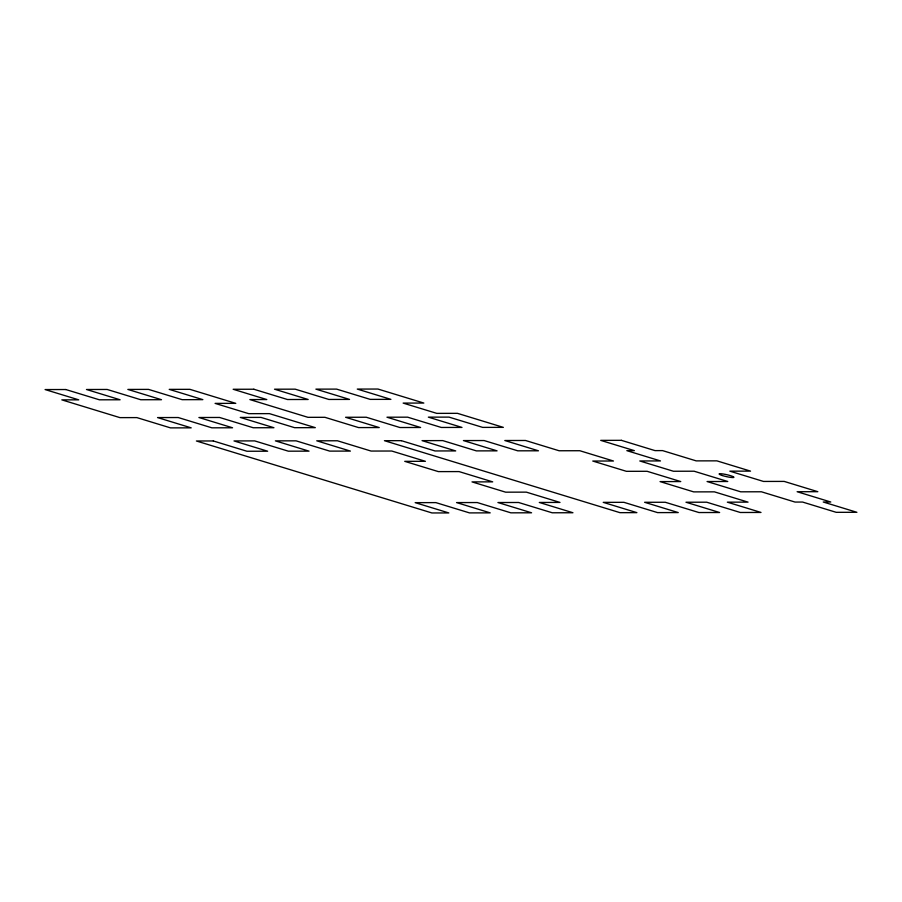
<?xml version="1.0" encoding="UTF-8"?>
<svg xmlns="http://www.w3.org/2000/svg" width="902" height="902" viewBox="0 0 902 902"><rect width="100%" height="100%" fill="white"/><g stroke="black" fill="none" stroke-linecap="round" stroke-linejoin="round"><path stroke-width="1.35" d="M65.79 389.529L45.1 389.563L78.745 399.845L61.821 399.868L119.932 417.626L136.856 417.603L170.501 427.875L191.19 427.852L157.546 417.57L178.224 417.536L211.869 427.819L232.558 427.785L198.914 417.502L219.603 417.468L253.248 427.751L273.926 427.717L240.282 417.434L260.971 417.4L294.616 427.683L315.305 427.649L269.427 413.635L248.738 413.668L215.093 403.386L235.783 403.352L189.905 389.337L169.215 389.371L202.86 399.642L182.17 399.676L148.526 389.393L127.847 389.427L161.492 399.71L140.802 399.744L107.158 389.461L86.468 389.495L120.113 399.778L99.434 399.812L65.79 389.529M253.834 389.236L233.156 389.269L266.8 399.552L249.877 399.575L307.988 417.333L324.912 417.31L358.556 427.582L379.235 427.559L345.59 417.276L366.28 417.243L399.924 427.525L420.614 427.492L386.969 417.209L407.648 417.175L441.292 427.458L461.982 427.424L428.337 417.141L449.027 417.119L482.671 427.39L503.35 427.368L457.472 413.341L436.793 413.375L403.149 403.093L423.827 403.059L377.949 389.044L357.271 389.078L390.904 399.36L370.226 399.383L336.581 389.112L315.892 389.134L349.536 399.417L328.858 399.451L295.213 389.168L274.524 389.202L308.168 399.485L287.479 399.518L253.834 389.236M213.323 440.965L196.399 440.988L431.9 512.956L448.824 512.934L415.179 502.651L435.869 502.617L469.514 512.9L490.203 512.866L456.559 502.583L477.237 502.549L510.882 512.832L531.571 512.798L497.927 502.527L518.616 502.493L552.261 512.776L572.939 512.742L539.295 502.459L559.984 502.425L526.34 492.142L505.65 492.176L472.005 481.893L492.695 481.86L459.05 471.588L438.361 471.611L404.727 461.339L425.406 461.305L391.761 451.023L371.083 451.056L337.438 440.774L316.749 440.807L350.393 451.09L329.704 451.113L296.059 440.841L275.381 440.864L309.025 451.147L288.336 451.18L254.691 440.898L234.001 440.931L267.646 451.214L246.968 451.248L213.323 440.965M401.367 440.672L384.444 440.695L619.956 512.663L636.88 512.64L603.235 502.358L623.925 502.324L657.569 512.607L678.248 512.573L644.603 502.29L665.293 502.267L698.937 512.539L719.627 512.516L685.982 502.234L706.661 502.2L740.305 512.483L760.995 512.449L727.35 502.166L748.04 502.132L714.395 491.849L693.706 491.883L660.061 481.6L680.751 481.567L647.106 471.295L626.416 471.318L592.772 461.046L613.461 461.012L579.817 450.729L559.127 450.763L525.483 440.48L504.804 440.514L538.449 450.797L517.759 450.82L484.115 440.548L463.425 440.571L497.07 450.853L476.391 450.887L442.747 440.604L422.057 440.638L455.702 450.921L435.012 450.955L401.367 440.672M621.388 440.334L600.709 440.368L634.354 450.639L626.834 450.65L660.467 460.933L639.789 460.967L673.433 471.25L694.112 471.216L727.756 481.499L707.078 481.533L740.722 491.815L761.401 491.782L795.045 502.064L802.566 502.053L836.21 512.325L856.9 512.302L823.255 502.019L830.776 502.008L797.131 491.725L817.821 491.691L784.176 481.409L763.487 481.442L729.842 471.16L750.532 471.126L716.887 460.854L696.197 460.877L662.553 450.605L655.032 450.617L621.388 440.334M722.186 475.501A7.622 0.992 12.7 0 0 733.912 477.361A7.622 0.992 12.7 0 0 723.415 474.024A7.622 0.992 12.7 0 0 722.186 475.501"/></g></svg>
